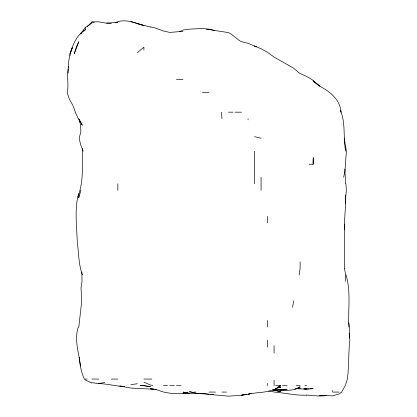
<?xml version="1.0" encoding="UTF-8"?>
<svg xmlns="http://www.w3.org/2000/svg" width="417" height="417" viewBox="0 0 417 417"><rect width="100%" height="100%" fill="white"/><g stroke="black" fill="none" stroke-linecap="round" stroke-linejoin="round"><path stroke-width="0.63" d="M349.634 338.051L349.456 326.985L348.831 322.841M68.18 73.121C68.117 64.354 68.935 55.398 72.287 47.22L72.35 47.085C75.003 40.267 78.756 33.558 85.308 29.8L85.308 27.553L80.372 34.064L82.165 32.51M345.667 195.062C345.907 206.514 344.306 217.867 344.411 229.345M348.821 326.985C347.96 309.607 351.124 291.9 346.016 274.907M313.136 164.251L313.261 157.741L313.136 164.251L309.206 164.251M69.978 55.367L70.098 53.595L72.287 47.856L70.098 53.595M78.803 326.985L81.753 300.949L81.002 287.928L81.998 281.418L81.847 271.952M345.75 196.798L346.334 190.288L345.891 183.777M68.169 68.977C66.485 76.832 69.186 84.849 67.142 92.647L69.384 99.157L73.001 105.668M68.325 67.794L68.482 66.611M299.166 274.907L300.12 268.402L300.12 261.892M292.557 307.454L293.604 300.949M343.655 177.272L344.989 170.762L346.365 151.23L344.197 138.215M80.893 190.288L78.803 197.721L77.791 196.798C84.067 181.515 81.909 164.71 82.644 148.629M78.37 326.985C73.903 339.73 78.98 353.173 80.549 366.037M87.388 26.625L91.818 21.981L98.323 21.778L104.839 22.951L111.344 23.415M83.509 31.348L85.308 29.8M137.381 52.709L143.896 47.085L143.896 50.118M85.308 27.506L91.818 23.216L91.818 21.981L94.185 22.309M275.705 385.569L280.589 385.569C271.582 393.58 258.926 391.5 248.042 394.253L251.003 393.387M179.696 31.807L182.948 30.024L189.454 29.159L202.474 28.497L208.985 29.211L215.495 30.603L228.511 32.589L231.18 34.064L239.358 40.574L241.532 41.643L248.042 43.337L256.236 46.756M277.331 387.351L280.589 385.579M115.144 22.831C124.422 18.087 134.806 22.872 143.896 25.609L130.875 21.528M298.343 387.482L300.12 386.809C292.03 392.454 281.928 389.514 272.781 389.832M116.671 22.758L117.855 22.351L106.611 23.133M275.262 388.738L280.589 387.012L280.589 387.774M251.003 393.466L248.042 394.388L241.532 395.123L243.898 394.717M294.788 389.03L300.12 387.946M246.859 394.237L241.532 395.306L228.511 396.15L195.969 393.195L189.454 391.714L193.577 392.449M278.811 387.325L280.589 387.012M245.081 394.508L246.265 394.305M91.818 382.65L98.323 383.572L104.839 382.519M130.875 384.662L137.381 383.713M187.681 393.007C179.737 394.3 171.559 393.815 163.719 392.079L156.912 389.853L150.401 388.753L153.951 389.077M187.092 393.033L182.948 393.481L189.454 393.267M182.948 31.338L169.933 32.417L163.417 31.02L154.05 27.553L150.401 26.923M308.992 388.816L304.671 388.847M310.175 388.753L313.136 388.608L306.625 389.217L295.976 388.623M176.438 79.631L182.948 79.631M202.474 92.647L208.985 92.647M228.511 112.178L233.046 112.178M235.026 112.178L241.532 112.178M78.803 118.683L78.229 118.683L75.305 112.178L73.382 106.257M78.803 196.798L77.791 196.798C74.674 211.815 76.822 227.229 77.296 242.36C78.855 253.228 78.521 264.43 82.42 274.907M85.308 379.058L87.059 379.058M91.818 379.058L98.699 379.058M111.344 379.058L117.855 379.058M143.896 379.058L151.83 379.058M163.417 385.569L167.498 385.569M169.933 385.569L174.353 385.569M176.438 385.569L180.999 385.569M282.455 385.569L287.099 385.569M296.237 385.569L300.12 385.569M304.884 385.569L306.625 385.569M193.978 392.079L195.969 392.079M208.985 392.079L215.495 392.079M222.006 392.079L226.535 392.079M339.172 392.079L332.662 392.079L332.662 390.458M206.384 29.2L208.985 29.211L214.312 30.613M306.625 395.128C295.747 395.702 285.155 392.944 274.407 392.079L268.751 390.943M297.514 388.321L300.12 388.363L297.748 387.992M98.323 383.572C107.091 383.755 115.598 386.079 124.365 386.684L120.221 385.975M153.951 389.228L130.875 388.071L119.632 385.98M155.134 389.275L156.323 389.322M303.665 388.853L306.625 389.019L304.848 388.853M306.625 395.071L319.641 396.067L326.157 395.697L319.641 395.457L332.662 395.858L339.172 393.94L341.617 392.079L345.292 385.569L347.377 379.058L348.086 372.548L349.206 346.511L349.858 340.001L349.201 333.496M274.078 389.478L280.589 390.02L287.099 389.666L280.589 389.968L277.628 389.697M274.078 389.363L276.445 389.582M210.762 394.3L213.129 394.534M208.985 394.122C200.342 392.689 191.439 394.904 182.948 392.079L189.454 393.174M211.351 394.247L213.129 394.472M254.547 136.687L261.063 138.215M152.768 385.569L150.401 384.995L143.896 382.154M150.401 27.069L137.381 23.628M256.236 46.819L254.547 46.026L261.063 48.721L267.568 52.354L274.078 57.061L293.604 68.169L299.37 73.121L306.625 76.436L312.093 79.631L319.641 86.137L313.136 80.934L319.719 86.137C329.894 91.62 340.251 99.689 341.038 112.178L340.507 111.047M91.818 383.061L85.308 379.934L84.323 379.058C81.294 372.115 79.725 364.698 79.246 357.166M78.803 119.356L82.295 125.194L79.089 119.226M340.423 110.479C345.907 123.338 342.962 137.824 345.683 151.23M83.223 151.23L80.627 144.725L79.173 138.215L80.877 131.704L80.617 125.194L78.964 119.278M344.437 268.402L345.683 274.907L345.683 281.418M221.391 112.178L222.006 118.683M344.755 268.402C344.067 253.64 344.52 238.899 344.651 224.137M345.683 183.777L344.823 168.984M345.683 197.288L345.683 203.308M274.078 345.719L274.078 353.022M274.078 380.116L274.078 385.569M267.568 216.324L267.568 222.834M267.568 320.475L267.568 326.985M267.568 340.001L267.568 347.048M267.568 383.385L267.568 385.569M261.063 177.272L261.063 190.288M254.547 151.23L254.547 183.777M248.042 118.683L248.042 119.877M117.855 183.777L117.855 190.288M78.803 193.519L78.803 197.721M76.332 47.085L74.32 53.595L78.803 41.705L76.332 47.085M143.896 385.668L140.003 385.569L143.896 385.704L150.401 386.7L143.896 385.668M280.589 391.641L272.895 389.984L280.589 391.641"/></g></svg>
